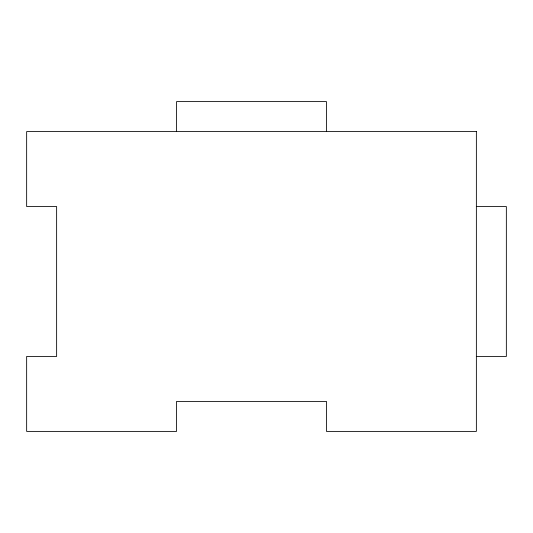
<?xml version="1.0" encoding="UTF-8"?>
<svg xmlns="http://www.w3.org/2000/svg" width="533" height="533" viewBox="0 0 533 533"><rect width="100%" height="100%" fill="white"/><g stroke="black" fill="none" stroke-linecap="round" stroke-linejoin="round"><path stroke-width="0.8" d="M476.369 206.537L506.35 206.537L506.35 356.444L476.369 356.444M326.462 131.584L326.462 101.603L176.556 101.603L176.556 131.584M476.369 131.584L26.65 131.584L26.65 206.537L56.631 206.537L56.631 356.444L26.65 356.444L26.65 431.397L176.556 431.397L176.556 401.416L326.462 401.416L326.462 431.397L476.369 431.397L476.369 131.584"/></g></svg>
